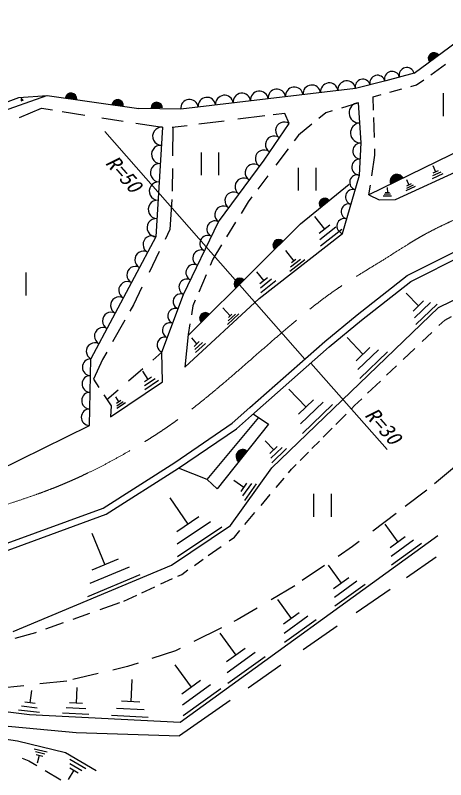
# Model space of a CAD drawing. Units: millimetres, scale not verified. Extents: x 40000 to 680000, y 20000 to 380000.
# Drawn here: x 373753 to 411356, y 250976 to 317695 of the extents above; entities that cross this region are included whole.
import ezdxf
from ezdxf.enums import TextEntityAlignment as Align

# ---------------------------------------------------------------- set-up
doc = ezdxf.new("R2010")
doc.units = ezdxf.units.MM
doc.header["$LTSCALE"] = 1000
doc.linetypes.add('CHAIN', pattern=[18.5, 12, -1.5, 3.5, -1.5])
for name, color, linetype, lineweight in [('M-BGD', 7, 'Continuous', 25), ('M-BMK', 2, 'CHAIN', 13), ('M-STR-HTXT', 7, 'Continuous', 13)]:
    doc.layers.add(name, color=color, linetype=linetype, lineweight=lineweight)
doc.styles.add('ＭＳ ゴシック', font='')
doc.styles.get('ＭＳ ゴシック').set_extended_font_data('MS Gothic')

msp = doc.modelspace()

# ---------------------------------------------------------------- linework, layer by layer
at = {"layer": 'M-BGD'}
for p, q in [((408595, 312645), (415423, 317695)), ((410042, 312506), (411327, 313443)), ((408595, 312645), (406116, 311969)), ((406116, 311969), (403475, 311292)), ((408316, 311476), (408814, 311611)), ((408814, 311611), (409430, 312060)), ((403475, 311292), (388208, 309498)), ((406472, 310976), (407531, 311263)), ((367511, 308055), (374053, 310522)), ((370552, 308629), (376520, 310694)), ((374053, 310522), (376553, 310706)), ((374446, 310290), (374226, 310210)), ((374406, 310330), (374236, 310270)), ((374356, 310360), (374246, 310320)), ((374256, 310480), (374306, 310340)), ((376553, 310706), (384553, 309547)), ((405025, 310584), (405728, 310775)), ((405057, 309426), (405025, 310584)), ((411161, 308890), (411161, 310890)), ((374108, 308785), (376030, 309591)), ((376030, 309591), (377012, 309436)), ((403728, 310053), (402248, 309602)), ((403983, 306553), (403728, 310053)), ((377841, 309305), (379819, 308991)), ((388208, 309498), (384553, 309547)), ((395544, 308913), (393205, 308617)), ((397292, 309135), (396272, 309006)), ((397691, 308238), (397292, 309135)), ((400883, 309185), (400275, 308691)), ((401433, 309353), (400883, 309185)), ((381315, 308754), (383165, 308461)), ((384293, 308286), (386601, 307938)), ((392014, 308466), (389801, 308185)), ((405124, 307015), (405075, 308786)), ((386601, 307938), (386020, 298362)), ((388768, 308054), (387467, 307889)), ((387517, 307889), (387494, 305415)), ((395486, 305063), (397691, 308238)), ((399667, 308197), (398489, 307240)), ((398489, 307240), (398103, 306727)), ((403814, 303743), (403983, 306553)), ((414431, 306796), (404652, 302019)), ((390009, 303727), (390009, 305727)), ((391509, 305727), (391509, 303727)), ((397583, 306035), (396507, 304605)), ((405167, 305484), (405152, 306028)), ((391492, 299681), (395486, 305063)), ((404900, 303693), (405167, 305484)), ((406969, 301624), (414827, 305241)), ((387484, 304316), (387467, 302502)), ((398503, 302395), (398503, 304395)), ((400003, 304395), (400003, 302395)), ((410216, 304580), (410476, 304020)), ((395819, 303690), (394940, 302521)), ((402330, 298662), (403814, 303743)), ((411116, 303860), (410176, 303430)), ((410916, 304000), (410206, 303670)), ((410706, 304130), (410236, 303910)), ((398660, 299506), (402932, 302954)), ((407916, 303360), (408136, 302880)), ((408336, 302970), (407936, 302780)), ((387467, 302502), (387459, 302354)), ((404652, 302019), (404779, 302876)), ((406246, 302650), (406256, 302210)), ((408676, 302740), (407886, 302370)), ((408506, 302860), (407916, 302580)), ((387416, 301614), (387268, 299011)), ((394425, 301837), (394100, 301405)), ((404652, 302019), (405556, 301595)), ((405556, 301595), (406969, 301624)), ((406626, 301920), (405886, 301900)), ((406536, 302070), (405976, 302050)), ((406436, 302210), (406066, 302200)), ((394100, 301405), (393479, 300403)), ((388451, 293332), (391492, 299681)), ((392997, 299626), (392217, 298368)), ((399896, 300140), (400776, 299030)), ((387268, 299011), (386841, 298130)), ((394870, 295749), (398660, 299506)), ((401236, 299390), (400306, 298660)), ((401756, 299200), (400366, 298110)), ((402276, 299000), (400416, 297550)), ((386020, 298362), (380360, 287697)), ((395048, 292976), (402330, 298662)), ((391780, 297662), (391008, 296417)), ((407991, 294983), (413688, 297846)), ((386329, 297075), (385442, 295245)), ((397356, 297160), (398076, 296240)), ((408314, 294474), (413918, 297290)), ((391008, 296417), (390768, 295855)), ((399046, 296350), (397726, 295320)), ((398666, 296370), (397806, 295700)), ((398276, 296390), (397876, 296080)), ((388854, 289746), (394870, 295749)), ((374687, 295234), (374687, 293234)), ((390424, 295049), (389780, 293541)), ((394836, 295310), (395456, 294530)), ((403611, 291544), (407991, 294983)), ((410739, 292188), (417180, 295333)), ((395776, 294780), (395126, 294270)), ((396146, 294650), (395166, 293880)), ((396516, 294510), (395206, 293480)), ((403988, 291077), (408314, 294474)), ((384823, 293970), (384076, 292428)), ((386568, 288302), (388451, 293332)), ((388564, 286991), (395048, 292976)), ((407906, 293430), (408966, 292330)), ((384076, 292428), (383762, 291870)), ((389263, 292328), (389139, 291558)), ((389478, 292832), (389263, 292328)), ((409426, 292770), (408506, 291880)), ((410016, 292620), (408636, 291290)), ((410596, 292470), (408756, 290700)), ((391886, 292160), (392526, 291470)), ((393286, 291630), (392306, 290720)), ((392986, 291620), (392346, 291030)), ((392676, 291610), (392376, 291330)), ((396162, 278210), (410739, 292188)), ((383314, 291073), (382256, 289192)), ((400782, 289211), (403611, 291544)), ((401171, 288754), (403988, 291077)), ((410763, 290614), (411267, 291093)), ((411267, 291093), (411858, 291412)), ((389014, 290775), (388864, 289834)), ((388864, 289834), (388564, 286991)), ((409285, 289213), (410138, 290021)), ((389146, 289540), (389596, 289010)), ((389816, 289210), (389376, 288800)), ((390096, 289140), (389436, 288530)), ((390366, 289060), (389486, 288250)), ((394241, 283454), (400782, 289211)), ((402736, 289560), (404126, 288120)), ((381757, 288306), (381382, 287640)), ((385760, 287604), (386568, 288302)), ((386619, 285695), (386568, 288302)), ((394638, 283005), (401171, 288754)), ((404726, 288690), (403526, 287540)), ((405496, 288500), (403686, 286770)), ((406256, 288310), (403846, 285990)), ((407649, 287662), (408649, 288610)), ((380231, 281890), (380360, 287697)), ((381382, 287640), (380584, 285944)), ((406183, 286272), (407043, 287087)), ((383643, 285777), (384891, 286854)), ((384856, 286630), (385346, 285910)), ((380584, 285944), (381061, 285222)), ((382081, 282652), (386619, 285695)), ((385646, 286110), (385036, 285700)), ((385966, 285970), (385056, 285360)), ((386276, 285820), (385066, 285010)), ((404533, 284708), (405647, 285763)), ((381765, 284154), (382736, 284993)), ((397646, 285070), (399156, 283500)), ((381498, 284559), (382131, 283600)), ((382496, 284380), (382796, 283930)), ((382131, 283600), (382081, 282652)), ((382986, 284060), (382606, 283800)), ((383186, 283970), (382616, 283590)), ((383376, 283880), (382626, 283380)), ((399806, 284130), (398496, 282870)), ((400636, 283920), (398676, 282040)), ((401466, 283710), (398846, 281200)), ((403126, 283358), (403390, 283624)), ((403390, 283624), (404019, 284220)), ((392700, 282085), (394241, 283454)), ((393070, 281611), (394638, 283005)), ((394536, 282914), (395888, 282014)), ((401760, 281982), (402665, 282893)), ((390514, 277180), (395038, 282579)), ((372118, 277897), (380231, 281890)), ((387688, 278657), (392700, 282085)), ((388018, 278156), (393070, 281611)), ((395888, 282014), (391386, 276360)), ((400654, 280867), (401433, 281652)), ((395576, 280540), (396326, 279770)), ((399672, 279878), (400317, 280528)), ((396646, 280070), (395996, 279460)), ((397056, 279970), (396086, 279050)), ((397456, 279870), (396166, 278630)), ((398653, 278851), (399365, 279569)), ((381422, 274690), (387688, 278657)), ((397880, 278073), (398297, 278493)), ((412642, 278690), (410374, 276788)), ((381688, 274149), (388018, 278156)), ((390514, 277180), (388018, 278156)), ((392568, 273168), (396162, 278210)), ((397616, 277759), (397880, 278073)), ((391386, 276360), (390514, 277180)), ((392836, 277120), (393706, 276500)), ((396548, 276490), (397229, 277299)), ((393966, 276860), (393446, 276140)), ((394386, 276840), (393606, 275750)), ((394796, 276810), (393766, 275360)), ((409716, 276237), (407825, 274809)), ((387266, 275590), (388836, 273270)), ((395229, 274922), (396027, 275871)), ((399835, 273915), (399835, 275915)), ((401335, 275915), (401335, 273915)), ((372384, 271380), (381422, 274690)), ((393817, 273244), (394693, 274285)), ((372571, 270810), (381688, 274149)), ((389796, 273920), (387866, 272620)), ((407037, 274214), (404990, 272670)), ((387401, 269690), (392568, 273168)), ((390806, 273470), (387906, 271520)), ((391806, 273020), (387936, 270420)), ((406036, 273270), (407176, 271700)), ((380436, 272490), (381586, 269740)), ((410673, 272260), (388149, 255972)), ((392901, 272155), (393384, 272729)), ((392438, 271827), (392901, 272155)), ((403793, 271766), (403227, 271339)), ((407826, 272170), (406516, 271220)), ((408536, 271890), (406576, 270460)), ((409246, 271600), (406626, 269700)), ((390614, 270536), (391728, 271325)), ((403227, 271339), (401946, 270471)), ((382736, 270220), (380436, 269260)), ((389405, 269680), (390162, 270216)), ((410528, 270393), (407929, 268586)), ((373555, 263899), (387401, 269690)), ((400769, 269674), (398817, 268351)), ((401086, 269700), (402226, 268130)), ((383696, 269540), (380256, 268110)), ((387966, 268742), (388289, 268890)), ((388289, 268890), (388841, 269280)), ((384646, 268860), (380066, 266950)), ((386482, 268059), (387496, 268525)), ((402886, 268600), (401566, 267650)), ((403596, 268310), (401626, 266890)), ((384808, 267290), (385933, 267807)), ((398166, 267911), (396096, 266682)), ((404306, 268020), (401676, 266120)), ((406491, 267587), (403546, 265540)), ((383228, 266564), (384386, 267096)), ((381164, 265828), (382901, 266447)), ((396666, 266700), (397866, 265050)), ((394877, 265958), (393146, 264931)), ((378798, 264985), (380259, 265506)), ((393146, 264931), (392840, 264778)), ((398556, 265540), (397176, 264550)), ((399296, 265240), (397236, 263750)), ((400036, 264940), (397286, 262950)), ((376422, 264138), (377973, 264691)), ((391758, 264237), (389365, 263041)), ((401872, 264377), (398893, 262306)), ((373755, 263316), (375556, 263829)), ((375556, 263829), (375608, 263848)), ((391616, 263780), (393026, 261840)), ((387759, 262238), (385669, 261548)), ((388169, 262442), (387759, 262238)), ((393826, 262420), (392216, 261250)), ((394706, 262070), (392276, 260310)), ((395576, 261710), (392336, 259370)), ((384500, 261162), (383555, 260850)), ((387696, 261000), (389116, 259040)), ((396957, 260961), (394088, 258967)), ((380999, 260240), (378780, 259711)), ((383555, 260850), (382287, 260547)), ((378249, 259585), (375894, 259331)), ((383936, 259710), (383846, 257780)), ((389936, 259630), (388296, 258440)), ((374513, 259182), (372121, 258925)), ((379136, 259020), (379066, 257650)), ((390816, 259270), (388366, 257490)), ((391696, 258910), (388426, 256540)), ((375166, 258770), (375036, 257680)), ((375005, 256642), (365934, 257725)), ((375496, 257620), (374576, 257730)), ((379636, 257620), (378496, 257680)), ((384646, 257740), (383036, 257820)), ((392523, 257879), (388103, 254807)), ((375856, 256840), (374036, 257060)), ((375676, 257230), (374306, 257400)), ((379906, 257150), (378186, 257240)), ((385016, 257080), (382606, 257200)), ((388149, 255972), (375005, 256642)), ((380166, 256680), (377876, 256790)), ((385376, 256410), (382166, 256580)), ((372016, 255766), (379077, 255096)), ((373933, 254350), (369287, 255057)), ((379077, 255096), (388103, 254807)), ((378131, 253336), (373933, 254350)), ((375416, 253680), (376526, 253420)), ((375506, 253430), (376336, 253230)), ((375586, 253170), (376146, 253040)), ((375706, 252460), (375866, 253110)), ((380819, 251756), (378131, 253336)), ((374344, 252843), (374924, 252628)), ((374924, 252628), (375645, 252204)), ((378506, 252770), (379916, 251940)), ((378516, 252390), (379576, 251770)), ((376371, 251777), (377733, 250976)), ((378416, 251000), (378886, 251800)), ((378526, 252000), (379236, 251590))]:
    msp.add_line(p, q, dxfattribs=at)
for centre, radius, start, end in [((410331, 313938), 500, 36.48829, 216.48829), ((410331, 313938), 500, 36.48829, 216.48829), ((410331, 313938), 450, 36.48829, 216.48829), ((410331, 313938), 400, 36.48829, 216.48829), ((410331, 313938), 350, 36.48829, 216.48829), ((410331, 313938), 300, 36.48829, 216.48829), ((410331, 313938), 250, 36.48829, 216.48829), ((410331, 313938), 200, 36.48829, 216.48829), ((410331, 313938), 150, 36.48829, 216.48829), ((410331, 313938), 100, 36.48829, 216.48829), ((410331, 313938), 50, 36.48829, 216.48829), ((407955, 312476), 662, 14.80517, 194.80517), ((405395, 311799), 662, 14.80517, 194.80517), ((406675, 312138), 662, 14.80517, 194.80517), ((399659, 310844), 769, 6.70247, 186.70247), ((401185, 311023), 769, 6.70247, 186.70247), ((402712, 311202), 769, 6.70247, 186.70247), ((404115, 311461), 662, 14.80517, 194.80517), ((378622, 310414), 500, 351.96737, 171.96737), ((378622, 310414), 500, 351.96737, 171.96737), ((395078, 310305), 769, 6.70247, 186.70247), ((396605, 310485), 769, 6.70247, 186.70247), ((398132, 310664), 769, 6.70247, 186.70247), ((378622, 310414), 450, 351.96737, 171.96737), ((378622, 310414), 400, 351.96737, 171.96737), ((378622, 310414), 350, 351.96737, 171.96737), ((378622, 310414), 300, 351.96737, 171.96737), ((378622, 310414), 250, 351.96737, 171.96737), ((378622, 310414), 200, 351.96737, 171.96737), ((378622, 310414), 150, 351.96737, 171.96737), ((378622, 310414), 100, 351.96737, 171.96737), ((378622, 310414), 50, 351.96737, 171.96737), ((382691, 309840), 500, 351.96737, 171.96737), ((382691, 309840), 500, 351.96737, 171.96737), ((382691, 309840), 450, 351.96737, 171.96737), ((388972, 309588), 769, 6.70247, 186.70247), ((390498, 309767), 769, 6.70247, 186.70247), ((392025, 309946), 769, 6.70247, 186.70247), ((393552, 310126), 769, 6.70247, 186.70247), ((382691, 309840), 400, 351.96737, 171.96737), ((382691, 309840), 350, 351.96737, 171.96737), ((382691, 309840), 300, 351.96737, 171.96737), ((382691, 309840), 250, 351.96737, 171.96737), ((382691, 309840), 200, 351.96737, 171.96737), ((382691, 309840), 150, 351.96737, 171.96737), ((382691, 309840), 100, 351.96737, 171.96737), ((382691, 309840), 50, 351.96737, 171.96737), ((386116, 309599), 500, 1.90915, 181.90915), ((386116, 309599), 500, 1.90915, 181.90915), ((386116, 309599), 450, 1.90915, 181.90915), ((386116, 309599), 400, 1.90915, 181.90915), ((386116, 309599), 350, 1.90915, 181.90915), ((386116, 309599), 300, 1.90915, 181.90915), ((386116, 309599), 250, 1.90915, 181.90915), ((386116, 309599), 200, 1.90915, 181.90915), ((386116, 309599), 150, 1.90915, 181.90915), ((386116, 309599), 100, 1.90915, 181.90915), ((386116, 309599), 50, 1.90915, 181.90915), ((403792, 309178), 877, 94.16025, 274.16025), ((397248, 307626), 755, 54.07621, 234.07621), ((403919, 307428), 877, 94.16025, 274.16025), ((386553, 307140), 800, 86.52989, 266.52989), ((396363, 306404), 755, 54.07621, 234.07621), ((386456, 305544), 800, 86.52989, 266.52989), ((403941, 305850), 704, 86.55261, 266.55261), ((395477, 305182), 755, 54.07621, 234.07621), ((403856, 304446), 704, 86.55261, 266.55261), ((386359, 303948), 800, 86.52989, 266.52989), ((394592, 303959), 755, 54.07621, 234.07621), ((403628, 303108), 662, 73.71764, 253.71764), ((407097, 303213), 600, 26.0327, 206.0327), ((407097, 303213), 550, 26.0327, 206.0327), ((407097, 303213), 500, 26.0327, 206.0327), ((407097, 303213), 450, 26.0327, 206.0327), ((407097, 303213), 400, 26.0327, 206.0327), ((386262, 302352), 800, 86.52989, 266.52989), ((393706, 302737), 755, 54.07621, 234.07621), ((407097, 303213), 350, 26.0327, 206.0327), ((407097, 303213), 300, 26.0327, 206.0327), ((407097, 303213), 250, 26.0327, 206.0327), ((407097, 303213), 200, 26.0327, 206.0327), ((407097, 303213), 150, 26.0327, 206.0327), ((407097, 303213), 100, 26.0327, 206.0327), ((407097, 303213), 50, 26.0327, 206.0327), ((392820, 301515), 755, 54.07621, 234.07621), ((403257, 301838), 662, 73.71764, 253.71764), ((400796, 301230), 500, 38.91342, 218.91342), ((400796, 301230), 500, 38.91342, 218.91342), ((400796, 301230), 450, 38.91342, 218.91342), ((400796, 301230), 400, 38.91342, 218.91342), ((400796, 301230), 350, 38.91342, 218.91342), ((386166, 300756), 800, 86.52989, 266.52989), ((391935, 300292), 755, 54.07621, 234.07621), ((400796, 301230), 300, 38.91342, 218.91342), ((400796, 301230), 250, 38.91342, 218.91342), ((400796, 301230), 200, 38.91342, 218.91342), ((400796, 301230), 150, 38.91342, 218.91342), ((400796, 301230), 100, 38.91342, 218.91342), ((400796, 301230), 50, 38.91342, 218.91342), ((402886, 300567), 662, 73.71764, 253.71764), ((386069, 299160), 800, 86.52989, 266.52989), ((391188, 299046), 704, 64.40701, 244.40701), ((402515, 299297), 662, 73.71764, 253.71764), ((385667, 297695), 755, 62.04313, 242.04313), ((390580, 297776), 704, 64.40701, 244.40701), ((396765, 297627), 500, 44.74535, 224.74535), ((396765, 297627), 500, 44.74535, 224.74535), ((396765, 297627), 450, 44.74535, 224.74535), ((396765, 297627), 400, 44.74535, 224.74535), ((396765, 297627), 350, 44.74535, 224.74535), ((396765, 297627), 300, 44.74535, 224.74535), ((396765, 297627), 250, 44.74535, 224.74535), ((396765, 297627), 200, 44.74535, 224.74535), ((396765, 297627), 150, 44.74535, 224.74535), ((396765, 297627), 100, 44.74535, 224.74535), ((396765, 297627), 50, 44.74535, 224.74535), ((384959, 296362), 755, 62.04313, 242.04313), ((389971, 296507), 704, 64.40701, 244.40701), ((384252, 295029), 755, 62.04313, 242.04313), ((389363, 295237), 704, 64.40701, 244.40701), ((383544, 293696), 755, 62.04313, 242.04313), ((388755, 293967), 704, 64.40701, 244.40701), ((393366, 294248), 500, 44.94, 224.94), ((393366, 294248), 500, 44.94, 224.94), ((393366, 294248), 450, 44.94, 224.94), ((393366, 294248), 400, 44.94, 224.94), ((393366, 294248), 350, 44.94, 224.94), ((393366, 294248), 300, 44.94, 224.94), ((393366, 294248), 250, 44.94, 224.94), ((393366, 294248), 200, 44.94, 224.94), ((393366, 294248), 150, 44.94, 224.94), ((393366, 294248), 100, 44.94, 224.94), ((393366, 294248), 50, 44.94, 224.94), ((382837, 292363), 755, 62.04313, 242.04313), ((388216, 292703), 671, 69.47666, 249.47666), ((382129, 291030), 755, 62.04313, 242.04313), ((387745, 291446), 671, 69.47666, 249.47666), ((390358, 291247), 500, 44.94, 224.94), ((390358, 291247), 500, 44.94, 224.94), ((390358, 291247), 450, 44.94, 224.94), ((390358, 291247), 400, 44.94, 224.94), ((390358, 291247), 350, 44.94, 224.94), ((390358, 291247), 300, 44.94, 224.94), ((390358, 291247), 250, 44.94, 224.94), ((390358, 291247), 200, 44.94, 224.94), ((390358, 291247), 150, 44.94, 224.94), ((390358, 291247), 100, 44.94, 224.94), ((390358, 291247), 50, 44.94, 224.94), ((381422, 289697), 755, 62.04313, 242.04313), ((387274, 290189), 671, 69.47666, 249.47666), ((386803, 288931), 671, 69.47666, 249.47666), ((380714, 288364), 755, 62.04313, 242.04313), ((380344, 286972), 726, 88.72419, 268.72419), ((380312, 285520), 726, 88.72419, 268.72419), ((380280, 284068), 726, 88.72419, 268.72419), ((380247, 282616), 726, 88.72419, 268.72419), ((393637, 279187), 600, 51.46982, 231.46982), ((393637, 279187), 550, 51.46982, 231.46982), ((393637, 279187), 500, 51.46982, 231.46982), ((393637, 279187), 450, 51.46982, 231.46982), ((393637, 279187), 400, 51.46982, 231.46982), ((393637, 279187), 350, 51.46982, 231.46982), ((393637, 279187), 300, 51.46982, 231.46982), ((393637, 279187), 250, 51.46982, 231.46982), ((393637, 279187), 200, 51.46982, 231.46982), ((393637, 279187), 150, 51.46982, 231.46982), ((393637, 279187), 100, 51.46982, 231.46982), ((393637, 279187), 50, 51.46982, 231.46982)]:
    msp.add_arc(centre, radius, start, end, dxfattribs=at)
at = {"layer": 'M-BMK'}
msp.add_open_spline([(372791, 274926), (374212, 275393), (375632, 275860), (377024, 276406), (378281, 276898), (379515, 277455), (380725, 278058), (381968, 278678), (383187, 279347), (384379, 280060), (385582, 280780), (386758, 281545), (387894, 282365), (389664, 283642), (391335, 285052), (392988, 286479), (394379, 287680), (395756, 288894), (397151, 290093), (398623, 291358), (400115, 292607), (401708, 293707), (403081, 294655), (404530, 295492), (405950, 296378), (407171, 297139), (408371, 297935), (409629, 298625), (411309, 299548), (413092, 300280), (414881, 300993), (416344, 301577), (417811, 302149), (419316, 302586), (421365, 303182), (423483, 303530), (425602, 303878)], degree=3, knots=[0, 0, 0, 0, 1, 1, 1, 2, 2, 2, 3, 3, 3, 4, 4, 4, 5, 5, 5, 6, 6, 6, 7, 7, 7, 8, 8, 8, 9, 9, 9, 10, 10, 10, 11, 11, 11, 12, 12, 12, 12], dxfattribs=at)
at = {"layer": 'M-STR-HTXT'}
for p, q in [((381578, 307540), (399050, 287686)), ((406231, 279791), (399572, 287346))]:
    msp.add_line(p, q, dxfattribs=at)

# ---------------------------------------------------------------- texts
at = {"layer": 'M-STR-HTXT', "style": 'ＭＳ ゴシック', "oblique": 15}
for s, rotation, p in [('R=50', 311.348, (382047, 305211)), ('R=30', 311.547, (404705, 283208))]:
    msp.add_text(s, height=1320, rotation=rotation, dxfattribs=at).set_placement(p, align=Align.MIDDLE_LEFT)

doc.saveas('drawing.dxf')
